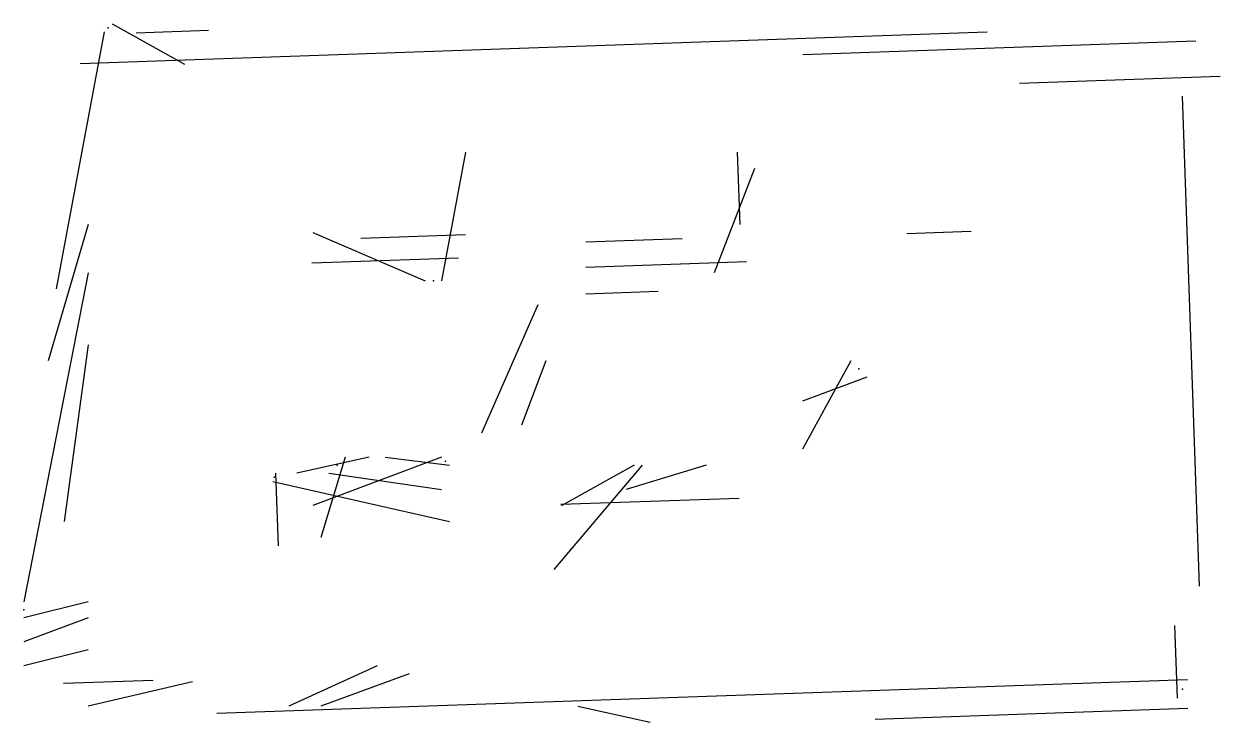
# Model space of a CAD drawing. Header units: metres. Extents: x -1 to 6.45, y -2.1 to 2.25.
import ezdxf

# ---------------------------------------------------------------- set-up
doc = ezdxf.new("R2010")
doc.units = ezdxf.units.M

msp = doc.modelspace()

# ---------------------------------------------------------------- linework, layer by layer
at = {"layer": 'ESQUINAS'}
for p in [(-0.475, 2.225), (1.55, 0.65), (4.2, 0.1), (0.95, -0.5), (1.625, -0.475), (0.559, -0.574), (2.348, -0.747), (-1, -1.4), (6.216, -1.894)]:
    msp.add_point(p, dxfattribs=at)
at = {"layer": 'MUROS'}
for p, q in [((-0.45, 2.25), (0, 2)), ((-0.5, 2.2), (-0.8, 0.6)), ((4.999, 2.199), (-0.649, 2.001)), ((0.15, 2.208), (-0.3, 2.192)), ((6.299, 2.143), (3.851, 2.057)), ((6.45, 1.922), (5.2, 1.878)), ((6.214, 1.799), (6.32, -1.253)), ((1.75, 1.45), (1.6, 0.65)), ((3.442, 1.45), (3.458, 1)), ((3.55, 1.35), (3.3, 0.7)), ((-0.6, 1), (-0.85, 0.15)), ((0.8, 0.95), (1.5, 0.65)), ((1.751, 0.936), (1.099, 0.914)), ((3.1, 0.91), (2.5, 0.89)), ((4.9, 0.957), (4.5, 0.943)), ((1.706, 0.791), (0.794, 0.759)), ((3.5, 0.767), (2.5, 0.733)), ((-0.6, 0.7), (-1, -1.35)), ((2.951, 0.583), (2.499, 0.567)), ((2.2, 0.5), (1.85, -0.3)), ((-0.6, 0.25), (-0.75, -0.85)), ((2.25, 0.15), (2.1, -0.25)), ((4.15, 0.15), (3.85, -0.4)), ((4.25, 0.05), (3.85, -0.1)), ((1.15, -0.45), (0.7, -0.55)), ((1.6, -0.45), (0.8, -0.75)), ((1, -0.45), (0.85, -0.95)), ((1.25, -0.45), (1.65, -0.5)), ((2.85, -0.5), (2.3, -1.15)), ((2.8, -0.5), (2.35, -0.75)), ((3.25, -0.5), (2.75, -0.65)), ((0.567, -0.549), (0.583, -1.001)), ((0.9, -0.55), (1.6, -0.65)), ((0.55, -0.6), (1.65, -0.85)), ((3.455, -0.706), (2.345, -0.744)), ((-0.6, -1.35), (-1, -1.45)), ((-0.6, -1.45), (-1, -1.6)), ((6.167, -1.499), (6.183, -1.951)), ((-0.6, -1.65), (-1, -1.75)), ((1.2, -1.75), (0.65, -2)), ((-0.196, -1.84), (-0.754, -1.86)), ((0.05, -1.85), (-0.6, -2)), ((6.248, -1.836), (0.201, -2.047)), ((1.4, -1.8), (0.85, -2)), ((2.45, -2), (2.9, -2.1)), ((6.249, -2.016), (4.301, -2.084))]:
    msp.add_line(p, q, dxfattribs=at)

doc.saveas('drawing.dxf')
